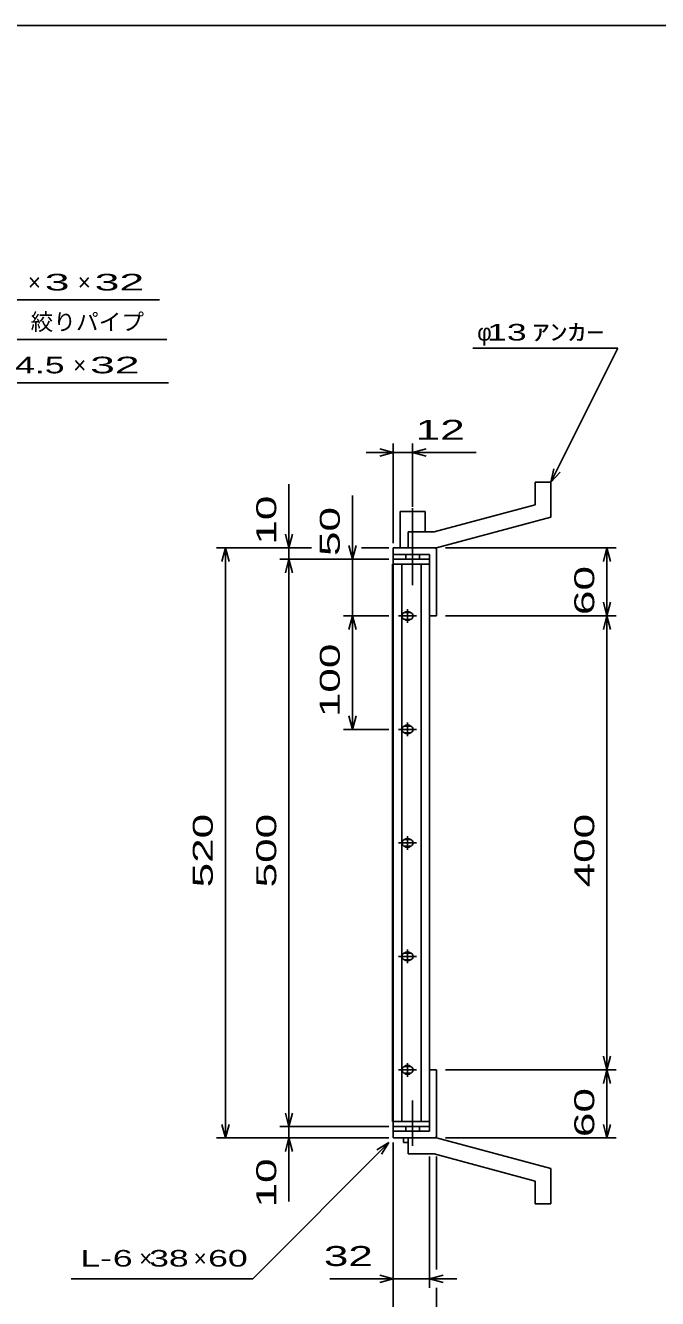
# Model space of a CAD drawing. Units: millimetres, scale not verified. Extents: x -1456 to 1389, y -1026 to 839.
# Drawn here: x -483 to 74, y -283 to 839 of the extents above; entities that cross this region are included whole.
import ezdxf
from ezdxf.enums import TextEntityAlignment as Align

# ---------------------------------------------------------------- set-up
doc = ezdxf.new("R2010")
doc.units = ezdxf.units.MM
doc.header["$LTSCALE"] = 8
doc.linetypes.add('LONG_DASHED_DOTTED', pattern=[15.25, 12, -1.5, 0.25, -1.5])
for name, color, linetype, lineweight in [('0_2', 150, 'Continuous', 25), ('16', 3, 'Continuous', 25), ('19', 6, 'Continuous', 25), ('22', 4, 'Continuous', 25)]:
    doc.layers.add(name, color=color, linetype=linetype, lineweight=lineweight)
doc.styles.add('ベクトル', font='')
doc.styles.get('ベクトル').set_extended_font_data('ベクトル')

msp = doc.modelspace()

# ---------------------------------------------------------------- linework, layer by layer
at = {"layer": '0_2'}
msp.add_line((-1379.2, 838.8), (1388.8, 838.8), dxfattribs=at)
at = {"layer": '16'}
for p, q in [((-159.7, -127), (-159.7, 364)), ((-159.7, 364), (-159, 364)), ((-127, 368.5), (-159, 368.5)), ((-159, 368.5), (-159, 364)), ((-159, 364), (-127, 364)), ((-159, 364), (-159, -127)), ((-127, 364), (-159, 364)), ((-151.5, 364), (-151.5, -127)), ((-134.5, -127), (-134.5, 364)), ((-127, 364), (-127, 368.5)), ((-127, -127), (-127, 364)), ((-154.5, 318.5), (-138.5, 318.5)), ((-144.5, 321.5), (-148.5, 321.5)), ((-148.5, 315.5), (-144.5, 315.5)), ((-146.5, 324.5), (-146.5, 312.5)), ((-146.5, 224.5), (-146.5, 212.5)), ((-154.5, 218.5), (-138.5, 218.5)), ((-144.5, 221.5), (-148.5, 221.5)), ((-148.5, 215.5), (-144.5, 215.5)), ((-146.5, 124.5), (-146.5, 112.5)), ((-154.5, 118.5), (-138.5, 118.5)), ((-144.5, 121.5), (-148.5, 121.5)), ((-148.5, 115.5), (-144.5, 115.5)), ((-146.5, 24.5), (-146.5, 12.5)), ((-154.5, 18.5), (-138.5, 18.5)), ((-144.5, 21.5), (-148.5, 21.5)), ((-148.5, 15.5), (-144.5, 15.5)), ((-144.5, -78.5), (-148.5, -78.5)), ((-146.5, -75.5), (-146.5, -87.5)), ((-154.5, -81.5), (-138.5, -81.5)), ((-148.5, -84.5), (-144.5, -84.5)), ((-159, -127), (-159.7, -127)), ((-159, -127), (-127, -127)), ((-159, -131.5), (-159, -127)), ((-159, -127), (-127, -127)), ((-127, -131.5), (-159, -131.5)), ((-127, -127), (-127, -131.5))]:
    msp.add_line(p, q, dxfattribs=at)
for centre, radius, start, end in [((-148.5, 318.5), 3, 90, 270), ((-146.5, 318.5), 4, 46.6, 133.4), ((-146.5, 318.5), 4, 226.6, 313.4), ((-144.5, 318.5), 3, 270, 90), ((-148.5, 218.5), 3, 90, 270), ((-146.5, 218.5), 4, 46.6, 133.4), ((-146.5, 218.5), 4, 226.6, 313.4), ((-144.5, 218.5), 3, 270, 90), ((-148.5, 118.5), 3, 90, 270), ((-146.5, 118.5), 4, 46.6, 133.4), ((-146.5, 118.5), 4, 226.6, 313.4), ((-144.5, 118.5), 3, 270, 90), ((-146.5, 18.5), 4, 46.6, 133.4), ((-148.5, 18.5), 3, 90, 270), ((-146.5, 18.5), 4, 226.6, 313.4), ((-144.5, 18.5), 3, 270, 90), ((-148.5, -81.5), 3, 90, 270), ((-146.5, -81.5), 4, 46.6, 133.4), ((-144.5, -81.5), 3, 270, 90), ((-146.5, -81.5), 4, 226.6, 313.4)]:
    msp.add_arc(centre, radius, start, end, dxfattribs=at)
at = {"layer": '19'}
for p, q in [((-34, 436.5), (-20, 436.5)), ((-34, 416.5), (-34, 436.5)), ((-20, 405.5), (-20, 436.5)), ((-34, 416.5), (-123, 392.5)), ((-153, 378.5), (-153, 410.5)), ((-153, 410.5), (-131, 410.5)), ((-131, 392.5), (-131, 410.5)), ((-121, 378.5), (-20, 405.5)), ((-146, 392.5), (-123, 392.5)), ((-146, 378.5), (-146, 392.5)), ((-159, 368.5), (-159, 378.5)), ((-159, 372.5), (-159, 378.5)), ((-159, 378.5), (-122, 378.5)), ((-127, 372.5), (-159, 372.5)), ((-148, 368.5), (-148, 372.5)), ((-146, 378.5), (-121, 378.5)), ((-136, 372.5), (-136, 368.5)), ((-127, 318.5), (-127, 372.5)), ((-122, 378.5), (-121, 377.5)), ((-121, 377.5), (-121, 318.5)), ((-121, 318.5), (-127, 318.5)), ((-121, -81.5), (-127, -81.5)), ((-127, -81.5), (-127, -135.5)), ((-121, -140.5), (-121, -81.5)), ((-159, -135.5), (-159, -125.5)), ((-148, -131.5), (-148, -135.5)), ((-136, -135.5), (-136, -131.5)), ((-159, -135.5), (-159, -141.5)), ((-127, -135.5), (-159, -135.5)), ((-159, -141.5), (-122, -141.5)), ((-150, -145.5), (-150, -141.5)), ((-150, -145.5), (-146, -145.5)), ((-146, -141.5), (-121, -141.5)), ((-146, -155.5), (-146, -141.5)), ((-122, -141.5), (-121, -140.5)), ((-121, -141.5), (-20, -168.5)), ((-146, -155.5), (-123, -155.5)), ((-34, -179.5), (-123, -155.5)), ((-20, -199.5), (-20, -168.5)), ((-34, -199.5), (-34, -179.5)), ((-34, -199.5), (-20, -199.5))]:
    msp.add_line(p, q, dxfattribs=at)
at = {"layer": '19', "linetype": 'LONG_DASHED_DOTTED'}
for p, q in [((-142, 413.5), (-142, 345.5)), ((-142, -148.5), (-142, -108.5))]:
    msp.add_line(p, q, dxfattribs=at)
at = {"layer": '22'}
for p, q in [((-733.2, 597), (-365.2, 597)), ((-710.8, 562), (-358.8, 562)), ((-89, 554.5), (39, 554.5)), ((-20, 436.5), (39, 554.5)), ((-693.2, 524), (-357.2, 524)), ((-183, 462.5), (-159, 462.5)), ((-159, 462.5), (-171, 465.7)), ((-171, 459.3), (-159, 462.5)), ((-159, 382.5), (-159, 470.5)), ((-159, 462.5), (-142, 462.5)), ((-142, 414.5), (-142, 470.5)), ((-142, 462.5), (-130, 465.7)), ((-130, 459.3), (-142, 462.5)), ((-142, 462.5), (-86, 462.5)), ((-20, 436.5), (-17.6, 448.2)), ((-20, 436.5), (-12, 445.3)), ((-251, 378.5), (-251, 434.5)), ((-195, 368.5), (-195, 424.5)), ((-251, 378.5), (-254.2, 390.5)), ((-251, 378.5), (-247.8, 390.5)), ((-315, 378.5), (-231, 378.5)), ((-310.2, 366.5), (-307, 378.5)), ((-303.8, 366.5), (-307, 378.5)), ((-307, -141.5), (-307, 378.5)), ((-259, 378.5), (-231, 378.5)), ((-251, 368.5), (-251, 378.5)), ((-195, 368.5), (-198.2, 380.5)), ((-191.8, 380.5), (-195, 368.5)), ((-187, 378.5), (-163, 378.5)), ((-187, 378.5), (-163, 378.5)), ((-113, 378.5), (37.4, 378.5)), ((26.2, 366.5), (29.4, 378.5)), ((32.6, 366.5), (29.4, 378.5)), ((29.4, 318.5), (29.4, 378.5)), ((-259, 368.5), (-163, 368.5)), ((-254.2, 356.5), (-251, 368.5)), ((-247.8, 356.5), (-251, 368.5)), ((-251, -131.5), (-251, 368.5)), ((-163, 368.5), (-203, 368.5)), ((-195, 368.5), (-195, 318.5)), ((29.4, 318.5), (26.2, 330.5)), ((29.4, 318.5), (32.6, 330.5)), ((-203, 318.5), (-163, 318.5)), ((-198.2, 306.5), (-195, 318.5)), ((-191.8, 306.5), (-195, 318.5)), ((-195, 218.5), (-195, 318.5)), ((-113, 318.5), (37.4, 318.5)), ((26.2, 306.5), (29.4, 318.5)), ((32.6, 306.5), (29.4, 318.5)), ((29.4, -81.5), (29.4, 318.5)), ((-195, 218.5), (-198.2, 230.5)), ((-195, 218.5), (-191.8, 230.5)), ((-203, 218.5), (-163, 218.5)), ((29.4, -81.5), (26.2, -69.5)), ((29.4, -81.5), (32.6, -69.5)), ((-113, -81.5), (37.4, -81.5)), ((26.2, -93.5), (29.4, -81.5)), ((32.6, -93.5), (29.4, -81.5)), ((29.4, -141.5), (29.4, -81.5)), ((-251, -131.5), (-254.2, -119.5)), ((-251, -131.5), (-247.8, -119.5)), ((-307, -141.5), (-310.2, -129.5)), ((-307, -141.5), (-303.8, -129.5)), ((-259, -131.5), (-163, -131.5)), ((-251, -141.5), (-251, -131.5)), ((29.4, -141.5), (26.2, -129.5)), ((29.4, -141.5), (32.6, -129.5)), ((-315, -141.5), (-163, -141.5)), ((-283, -265.5), (-163, -145.5)), ((-259, -141.5), (-163, -141.5)), ((-254.2, -153.5), (-251, -141.5)), ((-247.8, -153.5), (-251, -141.5)), ((-251, -197.5), (-251, -141.5)), ((-173.4, -151.9), (-163, -145.5)), ((-169.4, -155.9), (-163, -145.5)), ((-159, -273.5), (-159, -145.5)), ((-159, -329.5), (-159, -145.5)), ((-113, -141.5), (37.4, -141.5)), ((-127, -273.5), (-127, -157.7)), ((-121, -257.5), (-121, -157.7)), ((-443, -265.5), (-283, -265.5)), ((-215, -265.5), (-159, -265.5)), ((-159, -265.5), (-171, -262.3)), ((-171, -268.7), (-159, -265.5)), ((-159, -265.5), (-127, -265.5)), ((-127, -265.5), (-115, -262.3)), ((-115, -268.7), (-127, -265.5)), ((-127, -265.5), (-103, -265.5)), ((-121, -329.5), (-121, -273.5))]:
    msp.add_line(p, q, dxfattribs=at)

# ---------------------------------------------------------------- texts
at = {"layer": '22', "color": 2, "style": 'ベクトル'}
for s, height, p in [('×', 14.7, (-481.2, 612.6)), ('×', 14.7, (-437.2, 612.6)), ('絞りパイプ', 14.66, (-478.8, 577.6)), ('φ', 14.7, (-85, 568.5)), ('×', 14.7, (-441.2, 539.6)), ('×', 14.7, (-383, -247.5)), ('×', 14.7, (-335, -247.5))]:
    msp.add_text(s, height=height, dxfattribs=at).set_placement(p, align=Align.MIDDLE_LEFT)
for s, height, width, p in [(' 3 ', 14.66, 2, (-477.2, 612.6)), (' 32 ', 14.66, 2, (-433.2, 612.6)), (' 13 ', 14.66, 1.6, (-85, 568.5)), ('ｱﾝｶｰ', 14.66, 1.6, (-37, 568.5)), (' 4.5 ', 14.66, 1.6, (-501.2, 539.6)), (' 32 ', 14.66, 2, (-437.2, 539.6)), (' 12 ', 17.6, 1.65, (-150, 482.5)), ('L-', 14.66, 1.6, (-435, -247.5)), (' 6 ', 14.66, 1.6, (-415, -247.5)), (' 38 ', 14.66, 1.6, (-383, -247.5)), (' 60 ', 14.66, 1.6, (-331, -247.5)), (' 32 ', 17.6, 1.65, (-231, -245.5))]:
    msp.add_text(s, height=height, dxfattribs=dict(at, width=width)).set_placement(p, align=Align.MIDDLE_LEFT)
at = {"layer": '22', "color": 2, "style": 'ベクトル', "width": 1.65}
for s, p in [(' 10 ', (-271, 370.5)), (' 50 ', (-215, 360.5)), (' 60 ', (9.4, 308.5)), (' 100 ', (-215, 218.5)), (' 520 ', (-327, 68.5)), (' 500 ', (-271, 68.5)), (' 400 ', (9.4, 68.5)), (' 60 ', (9.4, -151.5)), (' 10 ', (-271, -213.5))]:
    msp.add_text(s, height=17.6, rotation=90, dxfattribs=at).set_placement(p, align=Align.MIDDLE_LEFT)

doc.saveas('drawing.dxf')
